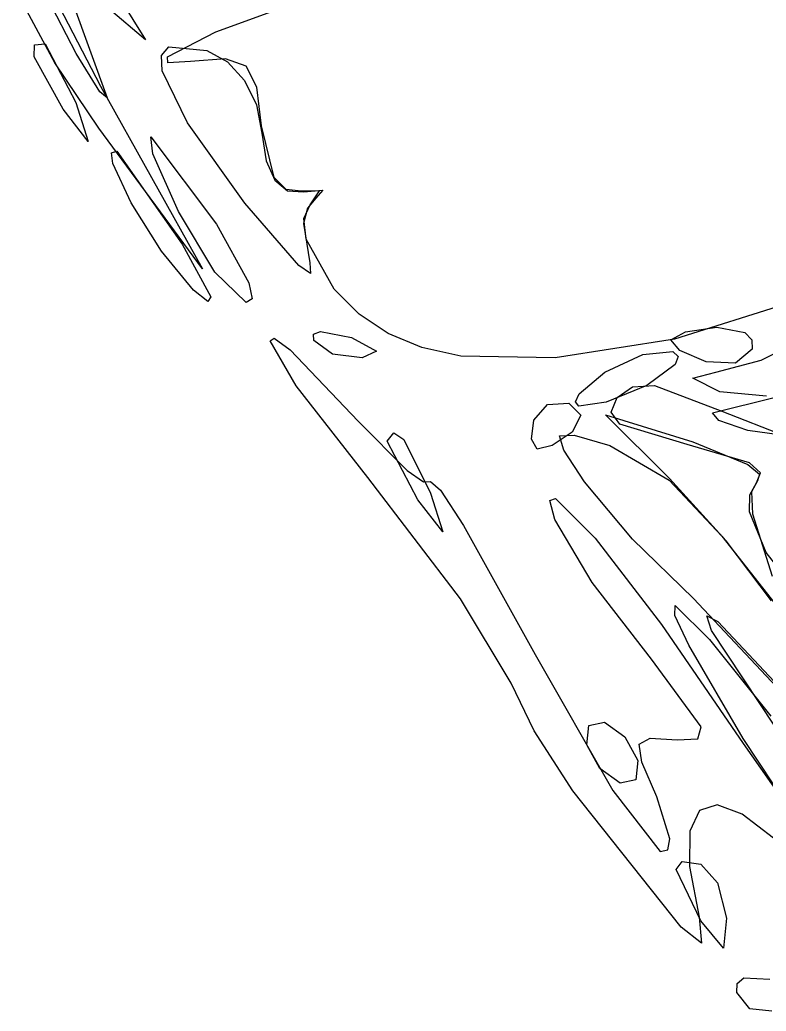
# Model space of a CAD drawing. Extents: x -886 to 651, y -59 to 942.
# Drawn here: x -407.6 to -390.41, y 205.72 to 228.58 of the extents above; entities that cross this region are included whole.
import ezdxf

# ---------------------------------------------------------------- set-up
doc = ezdxf.new("R2010")
doc.units = 0

msp = doc.modelspace()

# ---------------------------------------------------------------- linework, layer by layer
at = {"layer": 'Layer 1'}
for p, q in [((-406.30474, 227.7963), (-407.032198, 229.218038)), ((-406.796424, 227.588071), (-407.601986, 229.090863)), ((-406.834663, 229.148337), (-405.74319, 227.04578)), ((-405.28942, 229.05763), (-404.709634, 228.111975)), ((-403.085006, 228.297101), (-401.120109, 229.013114)), ((-406.37434, 228.93597), (-405.587215, 226.780155)), ((-404.709634, 228.111975), (-405.55637, 228.8408)), ((-404.200636, 227.71945), (-403.085006, 228.297101)), ((-407.26981, 227.726478), (-407.262417, 227.998616)), ((-407.262417, 227.998616), (-407.01921, 228.01882)), ((-407.01921, 228.01882), (-406.31051, 226.66833)), ((-404.3374, 227.753974), (-404.172078, 227.949627)), ((-404.172078, 227.949627), (-403.29616, 227.87213)), ((-403.29616, 227.87213), (-402.815518, 227.610805)), ((-406.60187, 226.51543), (-407.26981, 227.726478)), ((-405.759488, 226.91781), (-406.30474, 227.7963)), ((-404.320289, 227.39935), (-404.3374, 227.753974)), ((-404.191726, 227.586763), (-404.200636, 227.71945)), ((-403.6726, 227.61377), (-404.191726, 227.586763)), ((-402.863763, 227.678032), (-403.6726, 227.61377)), ((-402.386357, 227.51101), (-402.863763, 227.678032)), ((-402.815518, 227.610805), (-402.425315, 227.177127)), ((-405.78527, 226.07773), (-406.796424, 227.588071)), ((-403.736745, 226.205085), (-404.320289, 227.39935)), ((-402.143421, 227.024765), (-402.386357, 227.51101)), ((-402.425315, 227.177127), (-402.153807, 226.613674)), ((-405.587215, 226.780155), (-405.759488, 226.91781)), ((-405.74319, 227.04578), (-403.39327, 222.83357)), ((-402.03799, 226.13136), (-402.143421, 227.024765)), ((-406.026425, 225.772925), (-406.60187, 226.51543)), ((-406.31051, 226.66833), (-406.026425, 225.772925)), ((-406.31051, 226.66833), (-406.31051, 226.66833)), ((-402.153807, 226.613674), (-402.02925, 225.96302)), ((-403.39327, 222.83357), (-405.78527, 226.07773)), ((-402.4174, 224.35062), (-403.736745, 226.205085)), ((-401.741419, 224.941031), (-402.03799, 226.13136)), ((-404.540265, 225.485599), (-404.581619, 225.876162)), ((-404.581619, 225.876162), (-403.07058, 223.86381)), ((-402.02925, 225.96302), (-402.02925, 225.96301)), ((-402.02925, 225.96301), (-401.930678, 225.323765)), ((-405.491959, 225.510695), (-405.36994, 225.54493)), ((-405.36994, 225.54493), (-403.86051, 223.40343)), ((-405.457585, 225.266415), (-405.491959, 225.510695)), ((-403.94741, 224.1571), (-404.540265, 225.485599)), ((-401.930678, 225.323765), (-401.730899, 224.876844)), ((-405.036225, 224.358571), (-405.457585, 225.266415)), ((-401.464632, 224.663037), (-401.741419, 224.941031)), ((-401.730899, 224.876844), (-401.43949, 224.63566)), ((-401.12174, 224.62857), (-401.464632, 224.663037)), ((-401.43949, 224.63566), (-401.06603, 224.61363)), ((-400.697329, 224.636274), (-401.12174, 224.62857)), ((-401.06603, 224.61363), (-400.624745, 224.649406)), ((-400.91782, 224.30947), (-400.697329, 224.636274)), ((-400.624745, 224.649406), (-400.78358, 224.46247)), ((-400.78358, 224.46247), (-400.976022, 224.238313)), ((-404.338993, 223.243091), (-405.036225, 224.358571)), ((-401.17883, 222.909494), (-402.4174, 224.35062)), ((-400.976022, 224.238313), (-401.066646, 223.883396)), ((-401.063062, 223.992733), (-400.91782, 224.30947)), ((-403.10912, 222.757019), (-403.94741, 224.1571)), ((-401.00645, 223.52172), (-401.063062, 223.992733)), ((-403.07058, 223.86381), (-402.328667, 222.510605)), ((-403.07058, 223.86381), (-403.07058, 223.86381)), ((-401.066646, 223.883396), (-400.92402, 222.97634)), ((-400.35891, 222.36476), (-401.00645, 223.52172)), ((-403.86051, 223.40343), (-403.205541, 222.188738)), ((-403.86051, 223.40343), (-403.86051, 223.40343)), ((-403.59902, 222.34167), (-404.338993, 223.243091)), ((-400.903954, 222.731884), (-401.17883, 222.909494)), ((-400.92402, 222.97634), (-400.903954, 222.731884)), ((-402.39026, 222.06127), (-403.10912, 222.757019)), ((-403.26875, 222.084202), (-403.59902, 222.34167)), ((-402.328667, 222.510605), (-402.247865, 222.143381)), ((-399.790261, 221.794205), (-400.35891, 222.36476)), ((-388.39094, 222.521942), (-392.52352, 221.21464)), ((-403.205541, 222.188738), (-403.26875, 222.084202)), ((-402.247865, 222.143381), (-402.39026, 222.06127)), ((-399.120969, 221.348044), (-399.790261, 221.794205)), ((-392.267295, 221.380376), (-391.54829, 221.49322)), ((-391.54829, 221.49322), (-390.90265, 221.370741)), ((-401.839175, 221.177186), (-401.742042, 221.239471)), ((-401.742042, 221.239471), (-401.373425, 220.966244)), ((-400.836505, 221.331293), (-400.675142, 221.394051)), ((-400.82934, 221.18166), (-400.836505, 221.331293)), ((-400.675142, 221.394051), (-399.96083, 221.24996)), ((-399.96083, 221.24996), (-399.386826, 220.941716)), ((-398.342673, 221.02505), (-399.120969, 221.348044)), ((-392.52352, 221.21464), (-395.27016, 220.7828)), ((-392.60842, 221.19839), (-392.267295, 221.380376)), ((-392.400074, 220.954296), (-392.60842, 221.19839)), ((-390.90265, 221.370741), (-390.746848, 221.203196)), ((-390.746848, 221.203196), (-390.73785, 220.98694)), ((-390.525815, 220.731179), (-389.36896, 221.30676)), ((-401.234188, 220.136643), (-401.839175, 221.177186)), ((-400.401408, 220.872466), (-400.82934, 221.18166)), ((-397.447014, 220.823996), (-398.342673, 221.02505)), ((-390.73785, 220.98694), (-391.12253, 220.665264)), ((-390.73785, 220.98694), (-390.73785, 220.98694)), ((-401.373425, 220.966244), (-399.80654, 219.32269)), ((-399.71615, 220.78378), (-400.401408, 220.872466)), ((-399.386826, 220.941716), (-399.71616, 220.78372)), ((-399.71616, 220.78372), (-399.71615, 220.78378)), ((-395.27016, 220.7828), (-397.447014, 220.823996)), ((-394.12915, 220.452), (-393.253619, 220.862943)), ((-393.253619, 220.862943), (-392.56336, 220.93223)), ((-392.56336, 220.93223), (-392.437914, 220.816735)), ((-392.437914, 220.816735), (-392.509084, 220.630895)), ((-391.79797, 220.69212), (-392.400074, 220.954296)), ((-392.509084, 220.630895), (-393.16259, 220.15076)), ((-391.12253, 220.665264), (-391.79797, 220.69212)), ((-391.57221, 220.45076), (-390.525815, 220.731179)), ((-394.720771, 219.952579), (-394.12915, 220.452)), ((-392.100589, 220.313179), (-391.57221, 220.45076)), ((-391.48281, 220.00003), (-392.100589, 220.313179)), ((-399.58886, 218.02574), (-401.234188, 220.136643)), ((-393.16259, 220.15076), (-394.100039, 219.759111)), ((-393.84154, 219.8698), (-393.490985, 220.115728)), ((-393.490985, 220.115728), (-392.984419, 220.146654)), ((-393.16259, 220.15076), (-393.16259, 220.15076)), ((-392.984419, 220.146654), (-391.43126, 219.55407)), ((-394.807408, 219.771565), (-394.720771, 219.952579)), ((-393.980657, 219.530882), (-393.84154, 219.8698)), ((-391.645967, 219.513593), (-390.20028, 219.87696)), ((-390.405805, 219.904734), (-391.48281, 220.00003)), ((-395.76537, 219.34752), (-395.452841, 219.705991)), ((-395.452841, 219.705991), (-394.95894, 219.74167)), ((-394.95894, 219.74167), (-394.679574, 219.464985)), ((-394.72839, 219.67053), (-394.807408, 219.771565)), ((-394.100039, 219.759111), (-394.72839, 219.67053)), ((-394.679574, 219.464985), (-394.88284, 219.07247)), ((-392.63633, 218.00088), (-394.11342, 219.4702)), ((-394.11342, 219.4702), (-392.10216, 218.84722)), ((-393.780624, 219.252498), (-393.980657, 219.530882)), ((-391.500881, 219.342776), (-391.645967, 219.513593)), ((-391.43126, 219.55407), (-389.985517, 218.982954)), ((-399.80654, 219.32269), (-399.80651, 219.32303)), ((-399.80651, 219.32303), (-398.67837, 218.188951)), ((-395.818644, 218.908261), (-395.76537, 219.34752)), ((-392.22918, 218.78749), (-393.780624, 219.252498)), ((-390.83675, 219.1071), (-391.500881, 219.342776)), ((-399.14192, 218.86527), (-398.987119, 219.053936)), ((-398.987119, 219.053936), (-398.758968, 218.905409)), ((-394.88284, 219.07247), (-395.345361, 218.760743)), ((-395.171426, 218.988719), (-394.833849, 219.000803)), ((-395.074336, 218.6551), (-395.171426, 218.988719)), ((-394.88284, 219.07247), (-394.88284, 219.07247)), ((-394.833849, 219.000803), (-394.00973, 218.76592)), ((-389.852744, 218.973304), (-390.83675, 219.1071)), ((-398.43321, 217.51479), (-399.14192, 218.86527)), ((-398.758968, 218.905409), (-398.14185, 217.66769)), ((-395.68927, 218.67832), (-395.818644, 218.908261)), ((-395.345361, 218.760743), (-395.68927, 218.67832)), ((-394.00973, 218.76592), (-392.64568, 217.964844)), ((-390.79531, 218.363191), (-392.22918, 218.78749)), ((-392.10216, 218.84722), (-390.834912, 218.326831)), ((-394.59445, 217.92538), (-395.074336, 218.6551)), ((-390.834912, 218.326831), (-390.568613, 218.10604)), ((-390.547232, 218.132722), (-390.79531, 218.363191)), ((-397.450689, 215.232451), (-399.58886, 218.02574)), ((-398.67837, 218.188951), (-398.308463, 217.929699)), ((-391.337255, 216.566089), (-392.63633, 218.00088)), ((-390.63464, 217.90275), (-390.547232, 218.132722)), ((-390.568613, 218.10604), (-390.6124, 217.95066)), ((-398.308463, 217.929699), (-398.14087, 217.93631)), ((-398.14087, 217.93631), (-397.914863, 217.737761)), ((-393.492195, 216.602797), (-394.59445, 217.92538)), ((-392.64568, 217.964844), (-391.434, 216.67488)), ((-390.788573, 217.627642), (-390.63464, 217.90275)), ((-390.61234, 217.95075), (-390.747105, 217.692623)), ((-390.6124, 217.95066), (-390.61234, 217.95075)), ((-398.14185, 217.66769), (-397.857765, 216.772285)), ((-398.14185, 217.66769), (-398.14185, 217.66769)), ((-397.914863, 217.737761), (-397.385921, 216.919905)), ((-395.398959, 217.497049), (-395.26307, 217.545517)), ((-395.26307, 217.545517), (-394.353639, 216.629675)), ((-390.798485, 217.233954), (-390.788573, 217.627642)), ((-390.747105, 217.692623), (-390.728508, 217.192124)), ((-397.857765, 216.772285), (-398.43321, 217.51479)), ((-395.2765, 217.05639), (-395.398959, 217.497049)), ((-390.41507, 216.30106), (-390.798485, 217.233954)), ((-390.728508, 217.192124), (-390.27544, 215.75252)), ((-397.385921, 216.919905), (-395.735, 213.94954)), ((-394.418138, 215.604633), (-395.2765, 217.05639)), ((-394.353639, 216.629675), (-392.82298, 214.63645)), ((-391.434, 216.67488), (-391.43399, 216.67488)), ((-391.43399, 216.67488), (-390.209991, 215.120236)), ((-392.08892, 215.23913), (-393.492195, 216.602797)), ((-390.28814, 215.17977), (-391.337255, 216.566089)), ((-389.844312, 215.566011), (-390.41507, 216.30106)), ((-393.05192, 213.83864), (-394.418138, 215.604633)), ((-396.284, 213.28415), (-397.450689, 215.232451)), ((-392.515904, 214.847836), (-392.51125, 215.07851)), ((-392.51125, 215.07851), (-391.714497, 214.293315)), ((-390.053372, 213.073266), (-392.08892, 215.23913)), ((-392.194522, 214.160771), (-392.515904, 214.847836)), ((-391.669227, 214.499291), (-391.776478, 214.837009)), ((-391.776478, 214.837009), (-391.524969, 214.709585)), ((-392.82298, 214.63645), (-390.94587, 211.89343)), ((-391.524969, 214.709585), (-390.107171, 213.194234)), ((-390.21695, 212.2935), (-391.669227, 214.499291)), ((-390.940247, 212.007161), (-392.194522, 214.160771)), ((-391.714497, 214.293315), (-390.30555, 212.52475)), ((-395.735, 213.94954), (-393.9451, 210.814988)), ((-391.911341, 212.282749), (-393.05192, 213.83864)), ((-395.755577, 212.190146), (-396.284, 213.28415)), ((-394.54611, 211.86742), (-394.500574, 212.309109)), ((-394.500574, 212.309109), (-394.13802, 212.38572)), ((-394.13802, 212.38572), (-393.669556, 212.050103)), ((-394.86766, 210.802647), (-395.755577, 212.190146)), ((-391.985435, 212.004993), (-391.911341, 212.282749)), ((-394.245992, 211.318004), (-394.54611, 211.86742)), ((-393.669556, 212.050103), (-393.36943, 211.50069)), ((-393.341196, 211.878665), (-393.081401, 212.015167)), ((-393.279408, 211.462571), (-393.341196, 211.878665)), ((-393.081401, 212.015167), (-392.46253, 211.97671)), ((-392.46253, 211.97671), (-391.985435, 212.004993)), ((-390.94587, 211.89343), (-389.399848, 209.688719)), ((-389.481617, 209.797055), (-390.940247, 212.007161)), ((-393.36943, 211.50069), (-393.414967, 211.059001)), ((-393.36943, 211.50069), (-393.36943, 211.50069)), ((-392.93353, 210.66225), (-393.279408, 211.462571)), ((-393.77753, 210.98239), (-394.245992, 211.318004)), ((-393.414967, 211.059001), (-393.77753, 210.98239)), ((-392.36895, 207.65819), (-394.86766, 210.802647)), ((-393.9451, 210.814988), (-392.85603, 209.40383)), ((-392.635419, 209.69764), (-392.93353, 210.66225)), ((-391.53762, 210.479917), (-391.948036, 210.350666)), ((-390.961969, 210.267502), (-391.53762, 210.479917)), ((-391.948036, 210.350666), (-392.169909, 209.877782)), ((-390.244393, 209.715384), (-390.961969, 210.267502)), ((-392.169909, 209.877782), (-392.17993, 209.059298)), ((-392.679613, 209.44624), (-392.635419, 209.69764)), ((-392.85603, 209.40383), (-392.679613, 209.44624)), ((-392.488793, 208.98677), (-392.346997, 209.172694)), ((-392.346997, 209.172694), (-391.92144, 209.11297)), ((-391.92144, 209.11297), (-391.529936, 208.679699)), ((-391.92108, 207.80961), (-392.488793, 208.98677)), ((-392.17993, 209.059298), (-391.95479, 207.89325)), ((-391.529936, 208.679699), (-391.32645, 207.868)), ((-391.95479, 207.89325), (-391.902205, 207.290365)), ((-391.393691, 207.17908), (-391.92108, 207.80961)), ((-391.32645, 207.86801), (-391.393691, 207.17908)), ((-391.32645, 207.868), (-391.32645, 207.86801)), ((-391.902205, 207.290365), (-392.36895, 207.65819)), ((-391.08973, 206.15327), (-391.077161, 206.362308)), ((-391.077161, 206.362308), (-390.929766, 206.490756)), ((-390.929766, 206.490756), (-390.33016, 206.46498)), ((-390.789702, 205.781514), (-391.08973, 206.15327)), ((-390.28341, 205.7249), (-390.789702, 205.781514))]:
    msp.add_line(p, q, dxfattribs=at)

doc.saveas('drawing.dxf')
